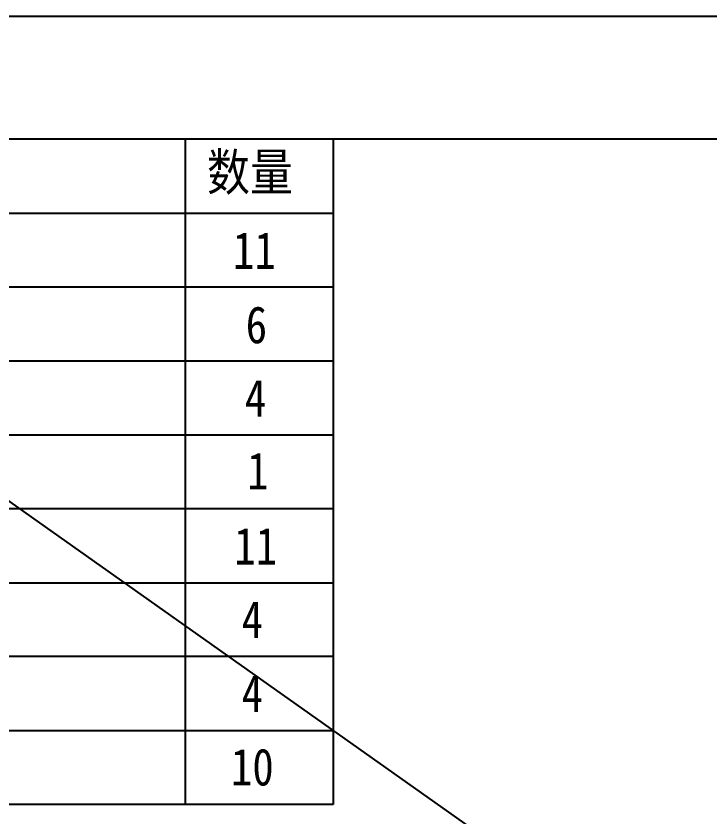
# Model space of a CAD drawing. Header units: millimetres. Extents: x 1262 to 3787, y 0 to 841.
# Drawn here: x 1402.9 to 1543.6, y 678.5 to 841 of the extents above; entities that cross this region are included whole.
import ezdxf

# ---------------------------------------------------------------- set-up
doc = ezdxf.new("R2010")
doc.units = ezdxf.units.MM
doc.header["$LTSCALE"] = 65.395
doc.layers.get('0').update_dxf_attribs({"linetype": 'CONTINUOUS'})
doc.styles.get("Standard").update_dxf_attribs({"font": 'txt', "width": 0.85})

msp = doc.modelspace()

# ---------------------------------------------------------------- linework, layer by layer
at = {"color": 7, "linetype": 'Continuous'}
msp.add_line((1262.236, 841), (2451.236, 841), dxfattribs=at)
msp.add_line((1262.236, 841), (2451.236, 0))
at = {"color": 7, "true_color": 0xffffff}
for p, q in [((1437.236, 816), (1437.236, 771)), ((1467.236, 816), (1467.236, 771)), ((1437.236, 771), (1437.236, 681)), ((1467.236, 771), (1467.236, 681))]:
    msp.add_line(p, q, dxfattribs=at)
at = {"color": 7, "linetype": 'Continuous'}
msp.add_lwpolyline([(1287.236, 25), (2426.236, 25), (2426.236, 816), (1287.236, 816)], close=True, dxfattribs=at)
at = {"color": 7, "true_color": 0xffffff}
for points in [[(1287.236, 801), (1467.236, 801)], [(1467.236, 786), (1287.236, 786)], [(1287.236, 771), (1467.236, 771)], [(1287.236, 756), (1467.236, 756)], [(1467.236, 741), (1287.236, 741)], [(1287.236, 726), (1467.236, 726)], [(1467.236, 711), (1287.236, 711)], [(1287.236, 696), (1467.236, 696)], [(1467.236, 681), (1287.236, 681)]]:
    msp.add_lwpolyline(points, dxfattribs=at)

# ---------------------------------------------------------------- texts
at = {"lineweight": -3, "char_height": 7.5163, "width": 32.26492, "attachment_point": 5}
for s, insert in [('{\\fSimSun|b0|i0|c134|p54;数量}', (1450.369, 808.913)), ('{\\fSimSun|b0|i0|c134|p54;11}', (1451.276, 793.425)), ('{\\fSimSun|b0|i0|c134|p54;4}', (1451.484, 763.473)), ('{\\fSimSun|b0|i0|c134|p54;1}', (1451.959, 748.693)), ('{\\fSimSun|b0|i0|c134|p54;11}', (1451.541, 733.434)), ('{\\fSimSun|b0|i0|c134|p54;4}', (1450.849, 718.551)), ('{\\fSimSun|b0|i0|c134|p54;4}', (1450.849, 703.551)), ('{\\fSimSun|b0|i0|c134|p54;10}', (1450.849, 688.551))]:
    msp.add_mtext(s, dxfattribs=dict(at, insert=insert))
at = {"color": 7, "lineweight": -3, "true_color": 0xffffff, "insert": (1451.675, 778.292), "char_height": 7.5163, "width": 32.26492, "attachment_point": 5}
msp.add_mtext('{\\fSimSun|b0|i0|c134|p54;6}', dxfattribs=at)

doc.saveas('drawing.dxf')
